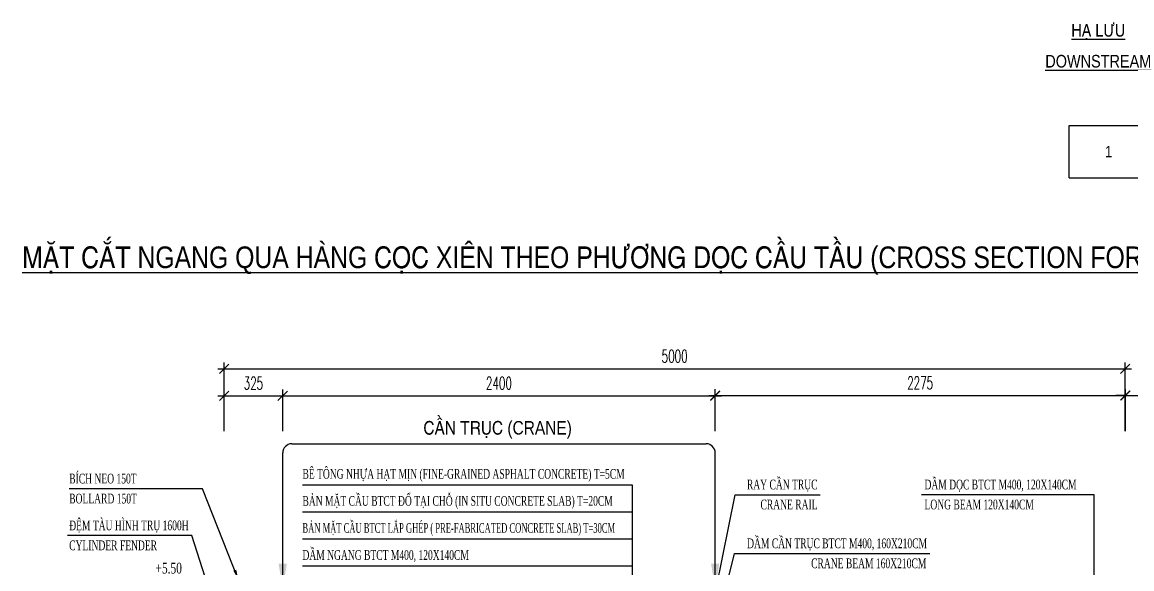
# Model space of a CAD drawing. Extents: x 9472 to 112692, y 46655 to 72187.
# Drawn here: x 98127 to 104285, y 69155 to 72187 of the extents above; entities that cross this region are included whole.
import ezdxf
from ezdxf.enums import TextEntityAlignment as Align

# ---------------------------------------------------------------- set-up
doc = ezdxf.new("R2010")
doc.units = 0
doc.header["$LTSCALE"] = 10
doc.header["$MEASUREMENT"] = 0
doc.layers.get('0').update_dxf_attribs({"color": 6, "linetype": 'CONTINUOUS'})
for name, color, linetype in [('Khung', 1, 'CONTINUOUS'), ('Kich thuoc', 2, 'CONTINUOUS'), ('Ray', 6, 'CONTINUOUS'), ('Text', 4, 'CONTINUOUS')]:
    doc.layers.add(name, color=color, linetype=linetype)
doc.styles.add('Hung', font='Vharialn.ttf')
doc.styles.add('Kichthuoc', font='romans.shx', dxfattribs={"width": 0.6})
doc.styles.get("Standard").update_dxf_attribs({"font": 'vntimeh.shx', "width": 0.65})
doc.styles.add('Ten', font='Vharialn.ttf')
doc.dimstyles.new('Dim 350', dxfattribs={"dimscale": 350, "dimtxt": 0.2, "dimasz": 0.15, "dimexe": 0.1, "dimexo": 0.2, "dimgap": 0.1, "dimtad": 1, "dimdec": 0, "dimlfac": -1, "dimzin": 0, "dimdsep": 46, "dimtxsty": 'Kichthuoc', "dimblk": 'OBLIQUE', "dimcen": 0.1, "dimdle": 0.1, "dimclrd": 2, "dimclre": 2, "dimclrt": 4, "dimadec": 0, "dimazin": 0, "dimtfac": 1, "dimtdec": 0, "dimtix": 1, "dimtmove": 2, "dimatfit": 3, "dimfxl": 1, "dimtfill": 1, "dimtolj": 1, "dimtzin": 0, "dimarcsym": 0})
doc.dimstyles.new('Le 350', dxfattribs={"dimscale": 350, "dimtxt": 0.2, "dimasz": 0.15, "dimexe": 0.1, "dimexo": 0.2, "dimgap": 0.1, "dimtad": 1, "dimdec": 0, "dimzin": 0, "dimdsep": 46, "dimtxsty": 'Kichthuoc', "dimblk": 'ARCHTICK', "dimcen": 0, "dimdle": 0.1, "dimclrd": 2, "dimclre": 2, "dimclrt": 256, "dimadec": 0, "dimazin": 0, "dimtfac": 1, "dimtdec": 0, "dimtix": 1, "dimtmove": 2, "dimatfit": 3, "dimfxl": 1, "dimtolj": 1, "dimtzin": 0, "dimarcsym": 0})

# ---------------------------------------------------------------- blocks, each defined once
blk = doc.blocks.new('_Oblique')
at = {"color": 0, "linetype": 'ByBlock', "lineweight": -2}
blk.add_line((-0.5, -0.5), (0.5, 0.5), dxfattribs=at)
blk = doc.blocks.new('*D43')
at = {"layer": 'Kich thuoc', "color": 2, "lineweight": -2}
for p, q in [((99213.2, 70264), (104283.2, 70264)), ((99248.2, 69918.3), (99248.2, 70299)), ((104248.2, 69918.3), (104248.2, 70299))]:
    blk.add_line(p, q, dxfattribs=at)
at = {"layer": 'Kich thuoc', "color": 2, "lineweight": -2, "xscale": 52.5, "yscale": 52.5, "zscale": 52.5, "rotation": 180}
blk.add_blockref('_Oblique', (99248.2, 70264), dxfattribs=at)
at = {"layer": 'Kich thuoc', "color": 2, "lineweight": -2, "xscale": 52.5, "yscale": 52.5, "zscale": 52.5}
blk.add_blockref('_Oblique', (104248.2, 70264), dxfattribs=at)
at = {"layer": 'Kich thuoc', "color": 4, "insert": (101748.2, 70334), "char_height": 70, "attachment_point": 5, "style": 'Kichthuoc', "bg_fill": 3, "box_fill_scale": 1.25, "bg_fill_color": 9, "bg_fill_true_color": 13158600, "bg_fill_transparency": 3783840}
blk.add_mtext('\\A1;5000', dxfattribs=at)
blk = doc.blocks.new('*D44')
at = {"layer": 'Kich thuoc', "color": 2, "lineweight": -2}
for p, q in [((99573.2, 69918.3), (99573.2, 70149)), ((101973.2, 69918.3), (101973.2, 70149)), ((99538.2, 70114), (102008.2, 70114))]:
    blk.add_line(p, q, dxfattribs=at)
at = {"layer": 'Kich thuoc', "color": 2, "lineweight": -2, "xscale": 52.5, "yscale": 52.5, "zscale": 52.5, "rotation": 180}
blk.add_blockref('_Oblique', (99573.2, 70114), dxfattribs=at)
at = {"layer": 'Kich thuoc', "color": 2, "lineweight": -2, "xscale": 52.5, "yscale": 52.5, "zscale": 52.5}
blk.add_blockref('_Oblique', (101973.2, 70114), dxfattribs=at)
at = {"layer": 'Kich thuoc', "color": 4, "insert": (100773.2, 70184), "char_height": 70, "attachment_point": 5, "style": 'Kichthuoc', "bg_fill": 3, "box_fill_scale": 1.25, "bg_fill_color": 9, "bg_fill_true_color": 13158600, "bg_fill_transparency": 11732736}
blk.add_mtext('\\A1;2400', dxfattribs=at)
blk = doc.blocks.new('_ArchTick')
at = {"color": 0, "linetype": 'ByBlock', "const_width": 0.15}
blk.add_lwpolyline([(-0.5, -0.5), (0.5, 0.5)], dxfattribs=at)
blk = doc.blocks.new('*D45')
at = {"layer": 'Kich thuoc', "color": 2, "lineweight": -2}
for p, q in [((99248.2, 69918.3), (99248.2, 70149)), ((99573.2, 69918.3), (99573.2, 70149)), ((99213.2, 70114), (99608.2, 70114))]:
    blk.add_line(p, q, dxfattribs=at)
at = {"layer": 'Kich thuoc', "color": 2, "lineweight": -2, "xscale": 52.5, "yscale": 52.5, "zscale": 52.5, "rotation": 180}
blk.add_blockref('_Oblique', (99248.2, 70114), dxfattribs=at)
at = {"layer": 'Kich thuoc', "color": 2, "lineweight": -2, "xscale": 52.5, "yscale": 52.5, "zscale": 52.5}
blk.add_blockref('_Oblique', (99573.2, 70114), dxfattribs=at)
at = {"layer": 'Kich thuoc', "color": 4, "insert": (99410.7, 70184), "char_height": 70, "attachment_point": 5, "style": 'Kichthuoc', "bg_fill": 3, "box_fill_scale": 1.25, "bg_fill_color": 9, "bg_fill_true_color": 13158600, "bg_fill_transparency": 11732736}
blk.add_mtext('\\A1;325', dxfattribs=at)
blk = doc.blocks.new('*D46')
at = {"layer": 'Kich thuoc', "color": 2, "lineweight": -2}
for p, q in [((101973.2, 69918.3), (101973.2, 70151)), ((104248.2, 69918.3), (104248.2, 70151)), ((101938.2, 70116), (104283.2, 70116))]:
    blk.add_line(p, q, dxfattribs=at)
at = {"layer": 'Kich thuoc', "color": 2, "lineweight": -2, "xscale": 52.5, "yscale": 52.5, "zscale": 52.5, "rotation": 180}
blk.add_blockref('_Oblique', (101973.2, 70116), dxfattribs=at)
at = {"layer": 'Kich thuoc', "color": 2, "lineweight": -2, "xscale": 52.5, "yscale": 52.5, "zscale": 52.5}
blk.add_blockref('_Oblique', (104248.2, 70116), dxfattribs=at)
at = {"layer": 'Kich thuoc', "color": 4, "insert": (103110.7, 70186), "char_height": 70, "attachment_point": 5, "style": 'Kichthuoc', "bg_fill": 3, "box_fill_scale": 1.25, "bg_fill_color": 9, "bg_fill_true_color": 13158600, "bg_fill_transparency": 5598392}
blk.add_mtext('\\A1;2275', dxfattribs=at)
blk = doc.blocks.new('*D28')
at = {"layer": 'Kich thuoc', "color": 2, "lineweight": -2}
for p, q in [((104250.2, 69918.3), (104250.2, 70151)), ((106325.2, 69918.3), (106325.2, 70151)), ((104215.2, 70116), (106360.2, 70116))]:
    blk.add_line(p, q, dxfattribs=at)
at = {"layer": 'Kich thuoc', "color": 2, "lineweight": -2, "xscale": 52.5, "yscale": 52.5, "zscale": 52.5, "rotation": 180}
blk.add_blockref('_Oblique', (104250.2, 70116), dxfattribs=at)
at = {"layer": 'Kich thuoc', "color": 2, "lineweight": -2, "xscale": 52.5, "yscale": 52.5, "zscale": 52.5}
blk.add_blockref('_Oblique', (106325.2, 70116), dxfattribs=at)
at = {"layer": 'Kich thuoc', "color": 4, "insert": (105287.7, 70186), "char_height": 70, "attachment_point": 5, "style": 'Kichthuoc', "bg_fill": 3, "box_fill_scale": 1.25, "bg_fill_color": 9, "bg_fill_true_color": 13158600, "bg_fill_transparency": 3524908}
blk.add_mtext('\\A1;2075', dxfattribs=at)
blk = doc.blocks.new('*D150')
at = {"layer": 'Kich thuoc', "color": 2, "lineweight": -2}
for p, q in [((104248.2, 69918.3), (104248.2, 70151)), ((104250.2, 69918.3), (104250.2, 70151)), ((104248.2, 70116), (104195.7, 70116)), ((104248.2, 70116), (104250.2, 70116)), ((104250.2, 70116), (104302.7, 70116))]:
    blk.add_line(p, q, dxfattribs=at)
at = {"layer": 'Kich thuoc', "color": 2, "lineweight": -2, "xscale": 52.5, "yscale": 52.5, "zscale": 52.5}
blk.add_blockref('_Oblique', (104248.2, 70116), dxfattribs=at)
at = {"layer": 'Kich thuoc', "color": 2, "lineweight": -2, "xscale": 52.5, "yscale": 52.5, "zscale": 52.5, "rotation": 180}
blk.add_blockref('_Oblique', (104250.2, 70116), dxfattribs=at)
at = {"layer": 'Kich thuoc', "color": 4, "insert": (104341.3, 70233.2), "char_height": 70, "attachment_point": 5, "style": 'Kichthuoc', "bg_fill": 3, "box_fill_scale": 1.25, "bg_fill_color": 9, "bg_fill_true_color": 13158600, "bg_fill_transparency": 5604068}
blk.add_mtext('\\A1;2', dxfattribs=at)

msp = doc.modelspace()

# ---------------------------------------------------------------- linework, layer by layer
at = {"layer": 'Khung'}
for p, q in [((103937.4, 71614.6), (108312.4, 71614.6)), ((103937.4, 71323), (103937.4, 71614.6)), ((103937.4, 71323), (108312.4, 71323))]:
    msp.add_line(p, q, dxfattribs=at)
at = {"layer": 'Kich thuoc'}
for p, q in [((101514.4, 69619.4), (99683.2, 69619.4)), ((101514.4, 68888.6), (101514.4, 69619.4)), ((101514.4, 69469.4), (99683.2, 69469.4)), ((101514.4, 69319.4), (99683.2, 69319.4)), ((101514.4, 69169.4), (99683.2, 69169.4))]:
    msp.add_line(p, q, dxfattribs=at)

# ---------------------------------------------------------------- texts
at = {"layer": 'Text'}
for s, height, style, p in [('%%uh¹ l\xadu', 70, 'Ten', (104099.1, 72107.4)), ('%%Udownstream', 70, 'Ten', (104099.1, 71935.4)), ('%%UMÆt c¾t ngang qua hµng cäc xiªn theo ph\xad¬ng däc cÇu tÇu (cross section for oblique pile in long berth)', 120, 'Hung', (102305.8, 70822.9)), ('cÇn trôc (crane)', 75, 'Ten', (100765.8, 69899.6))]:
    msp.add_text(s, height=height, dxfattribs=dict(at, style=style)).set_placement(p, align=Align.CENTER)
at = {"layer": 'Text', "style": 'Ten'}
msp.add_text('1', height=63, dxfattribs=at).set_placement((104156.1, 71468.8), align=Align.MIDDLE)
at = {"layer": 'Text'}
for s, height, width, p in [('bª t«ng nhùa h¹t mÞn (fine-grained asphalt concrete) t=5cm', 54, 0.65, (99682.8, 69654.6)), ('bÝch neo 150t', 54, 0.65, (98388.4, 69628.4)), ('dÇm däc btct m400, 120x140cm', 54, 0.65, (103134.8, 69595.5)), ('bollard 150t', 54, 0.65, (98388.4, 69517.6)), ('b¶n mÆt cÇu btct ®æ t¹i chç (in situ concrete slab) t=20cm', 54, 0.65, (99682.8, 69504.6)), ('long beam 120x140cm', 54, 0.65, (103134.8, 69484.7)), ('®Öm tµu h×nh trô 1600h', 54, 0.65, (98388.4, 69368.8)), ('b¶n mÆt cÇu btct l¾p ghÐp ( pre-fabricated concrete slab) t=30cm', 54, 0.58, (99682.8, 69354.6)), ('cylinder fender', 54, 0.65, (98388.4, 69258)), ('dÇm ngang btct m400, 120x140cm', 54, 0.65, (99682.8, 69204.6)), ('+5.50', 60, 0.7, (98867.2, 69128.9))]:
    msp.add_text(s, height=height, dxfattribs=dict(at, width=width)).set_placement(p)
at = {"layer": 'Text', "width": 0.65}
for s, p in [('ray cÇn trôc', (102541.1, 69595.5)), ('crane rail', (102541.1, 69484.7)), ('dÇm cÇn trôc btct m400, 160x210cm', (103148.9, 69269.2)), ('crane beam 160x210cm', (103144.8, 69158.4))]:
    msp.add_text(s, height=54, dxfattribs=at).set_placement(p, align=Align.RIGHT)

# ---------------------------------------------------------------- leaders
at = {"layer": 'Kich thuoc'}
for points, override in [([(99573.2, 69043.4), (99573.2, 69798.3)], {"dimasz": 0.4, "dimtad": 0, "dimclrd": 256}), ([(101973.2, 69043.4), (101973.2, 69798.3)], {"dimasz": 0.4, "dimtad": 0, "dimclrd": 256}), ([(99326.6, 69097.9), (99128.5, 69598.8), (98388.4, 69598.8)], {"dimtad": 0, "dimclrd": 256}), ([(101978.3, 69044), (102084.6, 69566), (102555.9, 69566)], {"dimtad": 0, "dimclrd": 256}), ([(104075.6, 68906), (104075.6, 69566), (103118.7, 69566)], {"dimasz": 0.12, "dimtad": 0, "dimclrd": 256, "dimldrblk": 'Dot'}), ([(99175.5, 69009.4), (99068.4, 69339.2), (98379.2, 69339.2)], {"dimtad": 0, "dimclrd": 256}), ([(102011.3, 68959.5), (102080.2, 69239.6), (103165, 69239.6)], {"dimasz": 0.12, "dimtad": 0, "dimclrd": 256, "dimldrblk": 'Dot'})]:
    msp.add_leader(points, dimstyle='Le 350', override=override, dxfattribs=at)

# ---------------------------------------------------------------- next in the draw order: dimensions: what is measured, and where the dimension line sits
dim = msp.add_linear_dim(base=(104248.2, 70264), p1=(99248.2, 69848.3), p2=(104248.2, 69848.3), dimstyle='Dim 350', dxfattribs=at)
dim.commit()
dim.dimension.update_dxf_attribs({"geometry": '*D43', "text_midpoint": (101748.2, 70334)})

# ---------------------------------------------------------------- next in the draw order: linework, layer by layer
at = {"layer": 'Ray'}
msp.add_line((99623.2, 69848.3), (101923.2, 69848.3), dxfattribs=at)

# ---------------------------------------------------------------- next in the draw order: dimensions: what is measured, and where the dimension line sits
at = {"layer": 'Kich thuoc'}
dim = msp.add_linear_dim(base=(101973.2, 70114), p1=(99573.2, 69848.3), p2=(101973.2, 69848.3), dimstyle='Dim 350', dxfattribs=at)
dim.commit()
dim.dimension.update_dxf_attribs({"geometry": '*D44', "text_midpoint": (100773.2, 70184)})

# ---------------------------------------------------------------- next in the draw order: dimensions: what is measured, and where the dimension line sits
for base, p1, p2, picture, middle in [((99573.2, 70114), (99248.2, 69848.3), (99573.2, 69848.3), '*D45', (99410.7, 70184)), ((104248.2, 70116), (101973.2, 69848.3), (104248.2, 69848.3), '*D46', (103110.7, 70186))]:
    dim = msp.add_linear_dim(base=base, p1=p1, p2=p2, dimstyle='Dim 350', dxfattribs=at)
    dim.commit()
    dim.dimension.update_dxf_attribs({"geometry": picture, "text_midpoint": middle})

# ---------------------------------------------------------------- next in the draw order: linework, layer by layer
at = {"layer": 'Ray'}
for centre, start, end in [((99623.2, 69798.3), 90, 180), ((101923.2, 69798.3), 0, 90)]:
    msp.add_arc(centre, 50, start, end, dxfattribs=at)

# ---------------------------------------------------------------- next in the draw order: dimensions: what is measured, and where the dimension line sits
at = {"layer": 'Kich thuoc'}
dim = msp.add_linear_dim(base=(106325.2, 70116), p1=(104250.2, 69848.3), p2=(106325.2, 69848.3), dimstyle='Dim 350', dxfattribs=at)
dim.commit()
dim.dimension.update_dxf_attribs({"geometry": '*D28', "text_midpoint": (105287.7, 70186)})

# ---------------------------------------------------------------- next in the draw order: dimensions: what is measured, and where the dimension line sits
dim = msp.add_linear_dim(base=(104250.2, 70116), p1=(104248.2, 69848.3), p2=(104250.2, 69848.3), dimstyle='Dim 350', dxfattribs=at)
dim.commit()
dim.dimension.update_dxf_attribs({"geometry": '*D150', "text_midpoint": (104341.3, 70233.2), "dimtype": 160})

doc.saveas('drawing.dxf')
